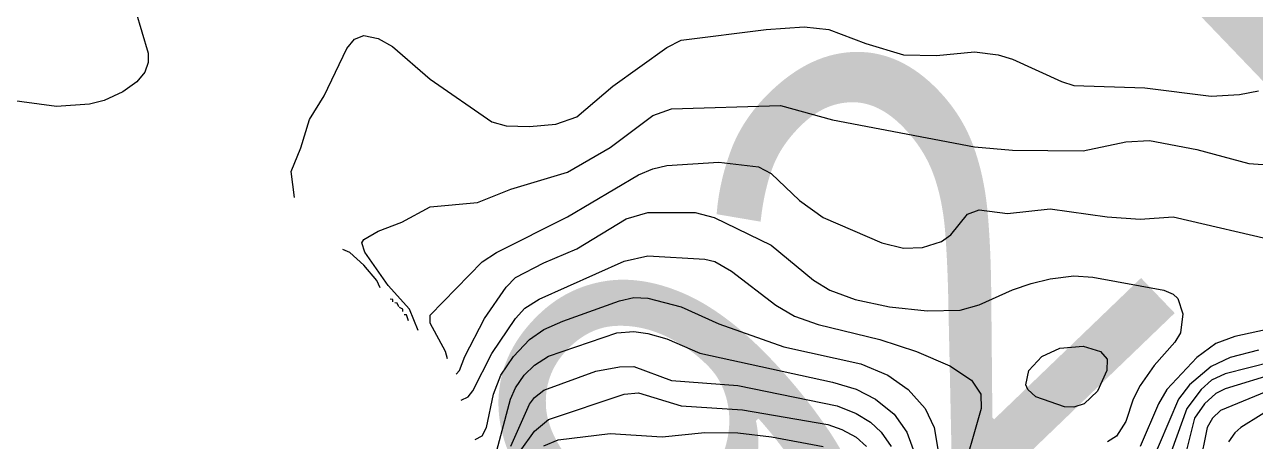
# Model space of a CAD drawing. Extents: x 474277 to 475042, y 254928 to 255625.
# Drawn here: x 474674.83 to 474694.77, y 255603.58 to 255610.32 of the extents above; entities that cross this region are included whole.
import ezdxf

# ---------------------------------------------------------------- set-up
doc = ezdxf.new("R2010")
doc.units = 0
doc.header["$MEASUREMENT"] = 0
doc.layers.add('BaseMapV2_DTM_export_MonNov09090547073261 — entities', color=1, linetype='CONTINUOUS')
doc.styles.get("Standard").update_dxf_attribs({"font": 'romans.shx'})

msp = doc.modelspace()

# ---------------------------------------------------------------- linework, layer by layer
at = {"layer": 'BaseMapV2_DTM_export_MonNov09090547073261 — entities', "color": 15, "linetype": 'Continuous', "true_color": 0xb7484b}
for points in [[(474676.63, 255610.554, 89.75), (474676.832, 255609.864, 89.75), (474676.833, 255609.71, 89.75), (474676.781, 255609.557, 89.75), (474676.65, 255609.401, 89.75), (474676.42, 255609.236, 89.75), (474676.118, 255609.097, 89.75), (474675.883, 255609.037, 89.75), (474675.346, 255609.001, 89.75), (474674.503, 255609.115, 89.75)], [(474679.202, 255607.525, 89.75), (474679.149, 255607.947, 89.75), (474679.308, 255608.33, 89.75), (474679.445, 255608.79, 89.75), (474679.683, 255609.173, 89.75), (474680.051, 255609.94, 89.75), (474680.177, 255610.09, 89.75), (474680.33, 255610.149, 89.75), (474680.56, 255610.1, 89.75), (474680.791, 255609.971, 89.75), (474681.404, 255609.44, 89.75), (474682.401, 255608.753, 89.75), (474682.631, 255608.689, 89.75), (474683.014, 255608.674, 89.75), (474683.438, 255608.713, 89.75), (474683.781, 255608.833, 89.75), (474684.364, 255609.327, 89.75), (474685.238, 255609.956, 89.75), (474685.468, 255610.076, 89.75), (474686.848, 255610.246, 89.75), (474687.461, 255610.289, 89.75), (474687.86, 255610.247, 89.75), (474688.462, 255610.017, 89.75), (474689.072, 255609.834, 89.75), (474689.608, 255609.825, 89.75), (474690.222, 255609.882, 89.75), (474690.605, 255609.834, 89.75), (474690.835, 255609.766, 89.75), (474691.633, 255609.403, 89.75), (474691.832, 255609.34, 89.75), (474692.982, 255609.302, 89.75), (474694.055, 255609.165, 89.75), (474694.516, 255609.195, 89.75), (474694.822, 255609.256, 89.75)], [(474681.21, 255605.378, 90), (474681.068, 255605.723, 90), (474680.72, 255606.106, 90), (474680.343, 255606.643, 90), (474680.296, 255606.796, 90), (474680.33, 255606.846, 90), (474680.56, 255606.983, 90), (474680.944, 255607.126, 90), (474681.404, 255607.377, 90), (474682.171, 255607.446, 90), (474682.707, 255607.662, 90), (474683.628, 255607.936, 90), (474684.318, 255608.337, 90), (474685.008, 255608.853, 90), (474685.314, 255608.961, 90), (474687.078, 255609.015, 90), (474687.921, 255608.785, 90), (474690.222, 255608.347, 90), (474690.835, 255608.294, 90), (474691.985, 255608.28, 90), (474692.675, 255608.426, 90), (474693.059, 255608.452, 90), (474693.825, 255608.303, 90), (474694.669, 255608.076, 90), (474695.436, 255608.023, 90)], [(474681.682, 255604.918, 90.25), (474681.648, 255605.033, 90.25), (474681.4, 255605.493, 90.25), (474681.404, 255605.622, 90.25), (474682.247, 255606.489, 90.25), (474682.477, 255606.639, 90.25), (474683.628, 255607.216, 90.25), (474684.778, 255607.894, 90.25), (474685.008, 255607.99, 90.25), (474685.238, 255608.043, 90.25), (474686.081, 255608.099, 90.25), (474686.72, 255608.023, 90.25), (474686.925, 255607.915, 90.25), (474687.385, 255607.477, 90.25), (474687.768, 255607.206, 90.25), (474688.718, 255606.796, 90.25), (474689.072, 255606.705, 90.25), (474689.378, 255606.72, 90.25), (474689.685, 255606.815, 90.25), (474689.838, 255606.922, 90.25), (474690.111, 255607.257, 90.25), (474690.298, 255607.328, 90.25), (474690.758, 255607.27, 90.25), (474691.448, 255607.342, 90.25), (474692.369, 255607.212, 90.25), (474692.905, 255607.179, 90.25), (474693.442, 255607.213, 90.25), (474695.206, 255606.805, 90.25)], [(474681.826, 255604.67, 90.5), (474681.877, 255604.726, 90.5), (474681.966, 255604.956, 90.5), (474682.283, 255605.57, 90.5), (474682.631, 255606.075, 90.5), (474682.784, 255606.233, 90.5), (474683.244, 255606.469, 90.5), (474683.781, 255606.698, 90.5), (474684.577, 255607.18, 90.5), (474684.931, 255607.284, 90.5), (474685.698, 255607.283, 90.5), (474686.004, 255607.206, 90.5), (474686.925, 255606.756, 90.5), (474687.615, 255606.189, 90.5), (474687.877, 255606.03, 90.5), (474688.288, 255605.876, 90.5), (474688.842, 255605.759, 90.5), (474689.455, 255605.692, 90.5), (474689.992, 255605.706, 90.5), (474690.298, 255605.789, 90.5), (474690.835, 255606.031, 90.5), (474691.142, 255606.136, 90.5), (474691.448, 255606.211, 90.5), (474691.832, 255606.26, 90.5), (474692.139, 255606.241, 90.5), (474693.289, 255606.03, 90.5), (474693.442, 255605.965, 90.5), (474693.519, 255605.891, 90.5), (474693.598, 255605.646, 90.5), (474693.56, 255605.34, 90.5), (474693.467, 255605.186, 90.5), (474693.135, 255604.808, 90.5), (474692.905, 255604.486, 90.5), (474692.795, 255604.266, 90.5), (474692.675, 255603.903, 90.5), (474692.522, 255603.668, 90.5), (474692.376, 255603.576, 90.5)], [(474680.592, 255606.068, 89.75), (474680.539, 255606.183, 89.75), (474680.33, 255606.432, 89.75), (474680.1, 255606.636, 89.75), (474679.985, 255606.686, 89.75)], [(474681.902, 255604.246, 90.75), (474682.017, 255604.304, 90.75), (474682.094, 255604.398, 90.75), (474682.401, 255605.002, 90.75), (474682.784, 255605.567, 90.75), (474682.937, 255605.739, 90.75), (474683.167, 255605.883, 90.75), (474684.548, 255606.498, 90.75), (474684.931, 255606.583, 90.75), (474685.851, 255606.528, 90.75), (474686.013, 255606.49, 90.75), (474686.285, 255606.336, 90.75), (474687.001, 255605.787, 90.75), (474687.308, 255605.606, 90.75), (474687.691, 255605.473, 90.75), (474688.688, 255605.231, 90.75), (474689.28, 255605.033, 90.75), (474689.824, 255604.803, 90.75), (474690.175, 255604.573, 90.75), (474690.326, 255604.343, 90.75), (474690.33, 255604.113, 90.75), (474689.992, 255602.926, 90.75)], [(474680.799, 255605.838, 89.75), (474680.795, 255605.876, 89.75), (474680.752, 255605.882, 89.75)], [(474680.893, 255605.761, 89.75), (474680.867, 255605.816, 89.75), (474680.829, 255605.821, 89.75)], [(474682.132, 255603.614, 91), (474682.247, 255603.67, 91), (474682.316, 255603.806, 91), (474682.43, 255604.343, 91), (474682.546, 255604.65, 91), (474682.751, 255604.956, 91), (474683.014, 255605.228, 91), (474683.244, 255605.393, 91), (474683.551, 255605.525, 91), (474684.471, 255605.857, 91), (474684.701, 255605.911, 91), (474684.931, 255605.899, 91), (474685.468, 255605.761, 91), (474686.081, 255605.481, 91), (474687.132, 255605.11, 91), (474688.381, 255604.835, 91), (474688.816, 255604.65, 91), (474689.146, 255604.42, 91), (474689.423, 255604.113, 91), (474689.567, 255603.806, 91), (474689.634, 255603.423, 91)], [(474680.96, 255605.685, 89.75), (474680.958, 255605.723, 89.75), (474680.906, 255605.748, 89.75)], [(474681.052, 255605.531, 89.75), (474681.021, 255605.631, 89.75), (474680.982, 255605.631, 89.75)], [(474695.359, 255605.477, 90.25), (474694.439, 255605.28, 90.25), (474694.132, 255605.163, 90.25), (474693.825, 255604.936, 90.25), (474693.337, 255604.42, 90.25), (474693.201, 255604.189, 90.25), (474692.904, 255603.499, 90.25)], [(474682.233, 255602.503, 91.25), (474682.702, 255604.266, 91.25), (474682.784, 255604.446, 91.25), (474682.927, 255604.65, 91.25), (474683.091, 255604.817, 91.25), (474683.321, 255604.958, 91.25), (474684.427, 255605.34, 91.25), (474684.701, 255605.36, 91.25), (474684.931, 255605.327, 91.25), (474685.238, 255605.239, 91.25), (474685.774, 255605.009, 91.25), (474687.921, 255604.542, 91.25), (474688.305, 255604.424, 91.25), (474688.62, 255604.266, 91.25), (474688.918, 255604.024, 91.25), (474689.128, 255603.729, 91.25), (474689.266, 255603.346, 91.25)], [(474692, 255604.189, 90.75), (474691.832, 255604.135, 90.75), (474691.679, 255604.139, 90.75), (474691.218, 255604.3, 90.75), (474691.085, 255604.42, 90.75), (474691.055, 255604.496, 90.75), (474691.101, 255604.726, 90.75), (474691.313, 255604.956, 90.75), (474691.602, 255605.087, 90.75), (474691.985, 255605.121, 90.75), (474692.264, 255605.033, 90.75), (474692.369, 255604.914, 90.75), (474692.364, 255604.726, 90.75), (474692.215, 255604.393, 90.75), (474692, 255604.189, 90.75)], [(474694.822, 255605.055, 90), (474694.362, 255604.938, 90), (474694.055, 255604.791, 90), (474693.707, 255604.496, 90), (474693.525, 255604.266, 90), (474693.059, 255603.166, 90)], [(474682.707, 255603.502, 91.5), (474683.014, 255604.181, 91.5), (474683.091, 255604.291, 91.5), (474683.244, 255604.411, 91.5), (474684.088, 255604.719, 91.5), (474684.471, 255604.789, 91.5), (474684.701, 255604.792, 91.5), (474685.314, 255604.565, 91.5), (474686.388, 255604.485, 91.5), (474687.998, 255604.155, 91.5), (474688.305, 255604.035, 91.5), (474688.535, 255603.891, 91.5), (474688.709, 255603.729, 91.5), (474688.873, 255603.499, 91.5)], [(474695.052, 255604.866, 89.75), (474694.286, 255604.676, 89.75), (474694.063, 255604.573, 89.75), (474693.892, 255604.42, 89.75), (474693.665, 255604.113, 89.75), (474693.246, 255602.963, 89.75)], [(474695.129, 255604.689, 89.5), (474694.286, 255604.433, 89.5), (474694.132, 255604.358, 89.5), (474693.947, 255604.189, 89.5), (474693.789, 255603.959, 89.5), (474693.575, 255603.116, 89.5)], [(474695.399, 255604.573, 89.25), (474694.209, 255604.082, 89.25), (474694.076, 255603.959, 89.25), (474693.994, 255603.806, 89.25), (474693.868, 255603.193, 89.25)], [(474695.527, 255604.42, 89), (474694.539, 255603.806, 89), (474694.439, 255603.722, 89), (474694.336, 255603.576, 89)], [(474682.861, 255603.422, 91.75), (474683.091, 255603.747, 91.75), (474683.321, 255603.933, 91.75), (474684.548, 255604.344, 91.75), (474684.778, 255604.368, 91.75), (474685.468, 255604.157, 91.75), (474686.465, 255604.091, 91.75), (474687.845, 255603.853, 91.75), (474688.075, 255603.774, 91.75), (474688.305, 255603.647, 91.75), (474688.474, 255603.499, 91.75)], [(474683.244, 255603.511, 92), (474683.474, 255603.606, 92), (474684.318, 255603.71, 92), (474685.161, 255603.657, 92), (474685.851, 255603.727, 92), (474686.388, 255603.718, 92), (474686.933, 255603.653, 92), (474687.772, 255603.499, 92)]]:
    msp.add_polyline3d(points, dxfattribs=at)

# ---------------------------------------------------------------- texts
at = {"layer": 'BaseMapV2_DTM_export_MonNov09090547073261 — entities', "color": 250, "true_color": 0x323232, "char_height": 0.2, "width": 17.61571, "attachment_point": 7}
for s, insert, rotation in [('\\fOpen Sans|i0|b0;\\H7.02279;92\\~m', (474686.33, 255598.667), 43.8465), ('\\fOpen Sans|i0|b0;\\H7.02279;83\\~m', (474697.219, 255586.573), 52.0336)]:
    msp.add_mtext(s, dxfattribs=dict(at, insert=insert, rotation=rotation))

doc.saveas('drawing.dxf')
